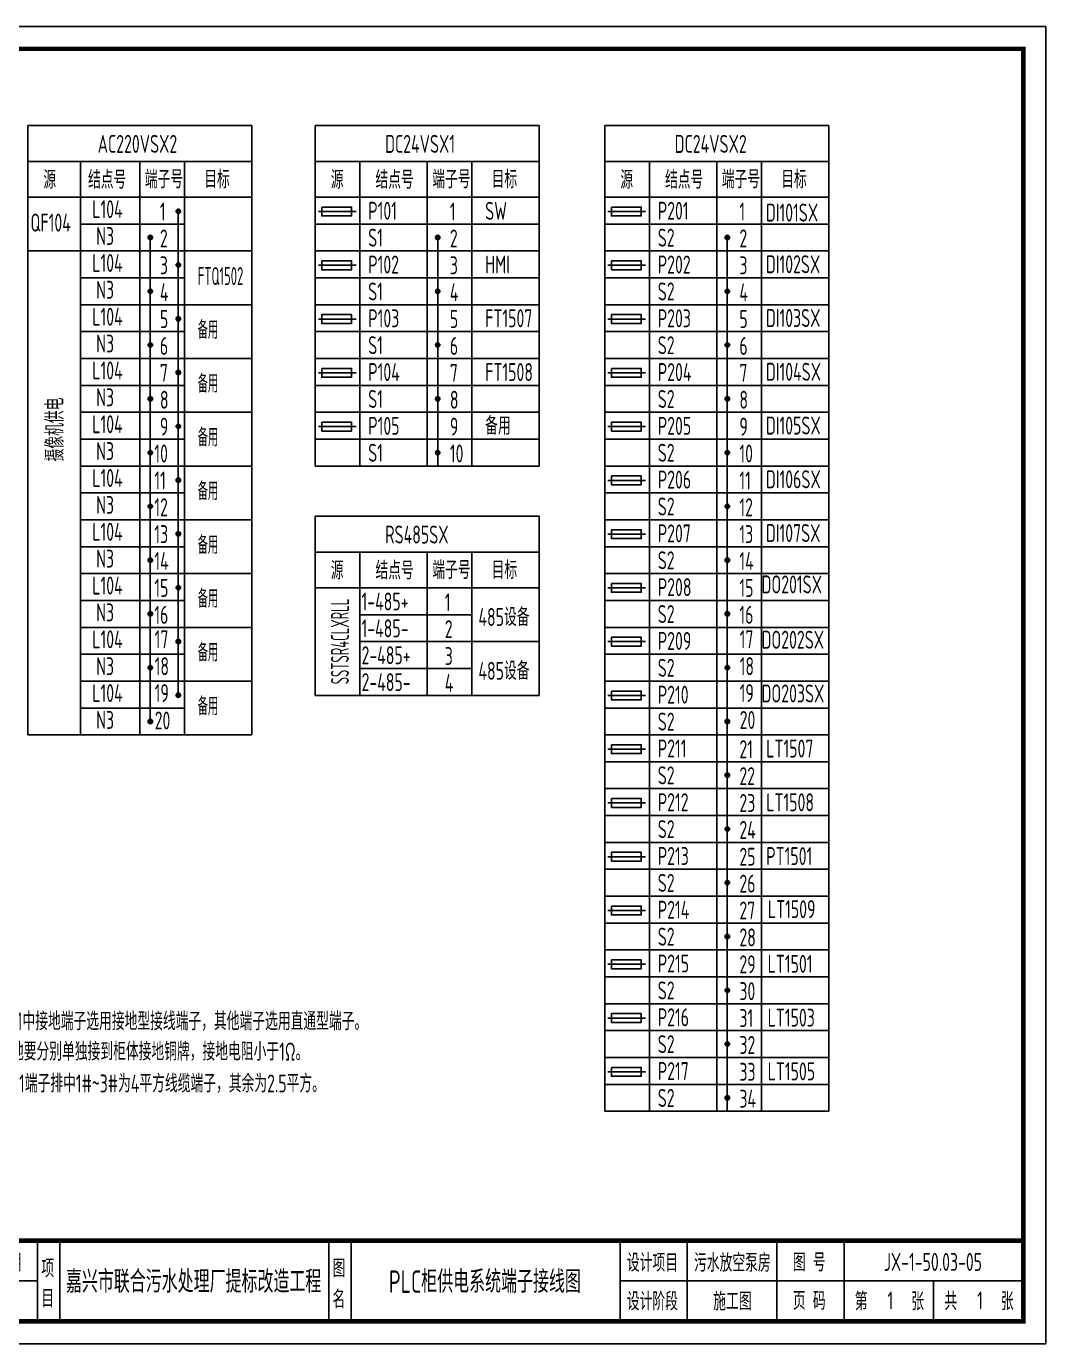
# Model space of a CAD drawing. Header units: millimetres. Extents: x 30557 to 235556, y -116603 to -73383.
# Drawn here: x 144945 to 147221, y -76323 to -73383 of the extents above; entities that cross this region are included whole.
import ezdxf
from ezdxf.enums import TextEntityAlignment as Align

# ---------------------------------------------------------------- set-up
doc = ezdxf.new("R2010")
doc.units = ezdxf.units.MM
doc.layers.add('1', color=3, linetype='Continuous')
doc.layers.add('文本层', color=2, linetype='Continuous')
doc.layers.add('_Drawing', color=7, linetype='Continuous', lineweight=25)
doc.styles.add('supcon', font='sceie.shx', dxfattribs={"width": 0.75, "height": 40, "bigfont": 'sceic.shx'})
doc.styles.add('Title', font='', dxfattribs={"height": 45})
doc.styles.get('Title').set_extended_font_data('SimHei')

# ---------------------------------------------------------------- blocks, each defined once
blk = doc.blocks.new('中控·SUPCON')
at = {"linetype": 'Continuous'}
h = blk.add_hatch(color=2, dxfattribs=at)
h.dxf.hatch_style = 1
h.paths.add_polyline_path([(34, 33), (20, 33), (20, 37), (15, 37), (15, 36), (15, 33), (0, 33), (0, 20), (13, 20), (15, 20), (15, 15), (20, 15), (20, 20), (22, 20), (34, 20)])
h.paths.add_polyline_path([(20, 30), (20, 31), (29, 31), (29, 22), (20, 22)], flags=16)
h.paths.add_polyline_path([(15, 30), (15, 22), (6, 22), (6, 31), (15, 31)], flags=16)
h.paths.add_polyline_path([(47, 32), (49, 32), (49, 35), (47, 35), (47, 37), (41, 37), (41, 35), (38, 35), (38, 32), (41, 32), (41, 25.8), (38, 25), (38, 22), (41, 22.8), (41, 18.3), (39, 17), (39, 15), (47, 16), (47, 24.5), (49, 25), (49, 28), (47, 27.5)])
h.paths.add_polyline_path([(61, 30), (55, 30), (52, 28), (52, 26), (58, 26)])
h.paths.add_polyline_path([(73, 28), (71, 28), (70, 30), (64, 30), (66, 26), (73, 26)])
h.paths.add_polyline_path([(73, 36), (64.6, 36), (64.6, 37), (60.4, 37), (60.4, 36), (52, 36), (52, 32), (56.8, 32), (56.8, 33.1), (68.2, 33.1), (68.2, 32), (73, 32)])
h.paths.add_polyline_path([(66, 22), (73, 22), (73, 24), (52, 24), (52, 22), (60, 22), (60, 17), (52, 17), (52, 15), (74, 15), (74, 17), (66, 17)])
h.paths.add_polyline_path([(82.7, 26.1, 1), (87.6, 26.1, 1)])
h.paths.add_polyline_path([(118, 28), (103.5, 28, -0.414214), (102.5, 29), (102.5, 32, -0.414214), (103.5, 33), (121, 33), (121, 37), (100.5, 37, 0.414214), (97.5, 34), (97.5, 27, 0.414214), (100.5, 24), (115, 24, -0.414214), (116, 23), (116, 20, -0.414214), (115, 19), (97.5, 19), (97.5, 15), (118, 15, 0.414214), (121, 18), (121, 25, 0.414214)])
h.paths.add_polyline_path([(128, 37), (124, 37), (124, 36), (124, 21, 0.414214), (130, 15), (142, 15, 0.414214), (148, 21), (148, 37), (144, 37), (144, 22, -0.414214), (141, 19), (131, 19, -0.414214), (128, 22)])
h.paths.add_polyline_path([(174, 26), (174, 33, 0.414214), (170, 37), (150, 37), (150, 36), (150, 15), (155, 15), (155, 22), (170, 22, 0.414214)])
h.paths.add_polyline_path([(167, 26), (155, 26), (155, 33), (167, 33, -0.414214), (169, 31), (169, 28, -0.414214)], flags=16)
h.paths.add_polyline_path([(201, 19), (185, 19, -0.414214), (181, 23), (181, 29, -0.414214), (185, 33), (201, 33), (201, 37), (183, 37, 0.414214), (177, 31), (177, 21, 0.414214), (183, 15), (201, 15)])
h.paths.add_polyline_path([(229, 21), (229, 31, 0.414214), (223, 37), (210, 37, 0.414214), (204, 31), (204, 21, 0.414214), (210, 15), (223, 15, 0.414214)])
h.paths.add_polyline_path([(207, 23), (207, 29, -0.414214), (211, 33), (222, 33, -0.414214), (226, 29), (226, 23, -0.414214), (222, 19), (211, 19, -0.414214)], flags=16)
h.paths.add_polyline_path([(236, 32.1), (252, 15), (256, 15), (256, 37), (252, 37), (252, 21), (236, 37), (232, 37), (232, 36), (232, 15), (236, 15)])
h = blk.add_hatch(color=2, dxfattribs=at)
h.dxf.hatch_style = 1
h.paths.add_polyline_path([(34, 33), (20, 33), (20, 37), (15, 37), (15, 36), (15, 33), (0, 33), (0, 20), (13, 20), (15, 20), (15, 15), (20, 15), (20, 20), (22, 20), (34, 20)])
h.paths.add_polyline_path([(20, 30), (20, 31), (29, 31), (29, 22), (20, 22)], flags=16)
h.paths.add_polyline_path([(15, 30), (15, 22), (6, 22), (6, 31), (15, 31)], flags=16)
h.paths.add_polyline_path([(47, 32), (49, 32), (49, 35), (47, 35), (47, 37), (41, 37), (41, 35), (38, 35), (38, 32), (41, 32), (41, 25.8), (38, 25), (38, 22), (41, 22.8), (41, 18.3), (39, 17), (39, 15), (47, 16), (47, 24.5), (49, 25), (49, 28), (47, 27.5)])
h.paths.add_polyline_path([(61, 30), (55, 30), (52, 28), (52, 26), (58, 26)])
h.paths.add_polyline_path([(73, 28), (71, 28), (70, 30), (64, 30), (66, 26), (73, 26)])
h.paths.add_polyline_path([(73, 36), (64.6, 36), (64.6, 37), (60.4, 37), (60.4, 36), (52, 36), (52, 32), (56.8, 32), (56.8, 33.1), (68.2, 33.1), (68.2, 32), (73, 32)])
h.paths.add_polyline_path([(66, 22), (73, 22), (73, 24), (52, 24), (52, 22), (60, 22), (60, 17), (52, 17), (52, 15), (74, 15), (74, 17), (66, 17)])
h.paths.add_polyline_path([(82.7, 26.1, 1), (87.6, 26.1, 1)])
h.paths.add_polyline_path([(118, 28), (103.5, 28, -0.414214), (102.5, 29), (102.5, 32, -0.414214), (103.5, 33), (121, 33), (121, 37), (100.5, 37, 0.414214), (97.5, 34), (97.5, 27, 0.414214), (100.5, 24), (115, 24, -0.414214), (116, 23), (116, 20, -0.414214), (115, 19), (97.5, 19), (97.5, 15), (118, 15, 0.414214), (121, 18), (121, 25, 0.414214)])
h.paths.add_polyline_path([(128, 37), (124, 37), (124, 36), (124, 21, 0.414214), (130, 15), (142, 15, 0.414214), (148, 21), (148, 37), (144, 37), (144, 22, -0.414214), (141, 19), (131, 19, -0.414214), (128, 22)])
h.paths.add_polyline_path([(174, 26), (174, 33, 0.414214), (170, 37), (150, 37), (150, 36), (150, 15), (155, 15), (155, 22), (170, 22, 0.414214)])
h.paths.add_polyline_path([(167, 26), (155, 26), (155, 33), (167, 33, -0.414214), (169, 31), (169, 28, -0.414214)], flags=16)
h.paths.add_polyline_path([(201, 19), (185, 19, -0.414214), (181, 23), (181, 29, -0.414214), (185, 33), (201, 33), (201, 37), (183, 37, 0.414214), (177, 31), (177, 21, 0.414214), (183, 15), (201, 15)])
h.paths.add_polyline_path([(229, 21), (229, 31, 0.414214), (223, 37), (210, 37, 0.414214), (204, 31), (204, 21, 0.414214), (210, 15), (223, 15, 0.414214)])
h.paths.add_polyline_path([(207, 23), (207, 29, -0.414214), (211, 33), (222, 33, -0.414214), (226, 29), (226, 23, -0.414214), (222, 19), (211, 19, -0.414214)], flags=16)
h.paths.add_polyline_path([(236, 32.1), (252, 15), (256, 15), (256, 37), (252, 37), (252, 21), (236, 37), (232, 37), (232, 36), (232, 15), (236, 15)])
h = blk.add_hatch(color=2, dxfattribs=at)
h.dxf.hatch_style = 1
h.paths.add_polyline_path([(34, 33), (20, 33), (20, 37), (15, 37), (15, 36), (15, 33), (0, 33), (0, 20), (13, 20), (15, 20), (15, 15), (20, 15), (20, 20), (22, 20), (34, 20)])
h.paths.add_polyline_path([(20, 30), (20, 31), (29, 31), (29, 22), (20, 22)], flags=16)
h.paths.add_polyline_path([(15, 30), (15, 22), (6, 22), (6, 31), (15, 31)], flags=16)
h.paths.add_polyline_path([(47, 32), (49, 32), (49, 35), (47, 35), (47, 37), (41, 37), (41, 35), (38, 35), (38, 32), (41, 32), (41, 25.8), (38, 25), (38, 22), (41, 22.8), (41, 18.3), (39, 17), (39, 15), (47, 16), (47, 24.5), (49, 25), (49, 28), (47, 27.5)])
h.paths.add_polyline_path([(61, 30), (55, 30), (52, 28), (52, 26), (58, 26)])
h.paths.add_polyline_path([(73, 28), (71, 28), (70, 30), (64, 30), (66, 26), (73, 26)])
h.paths.add_polyline_path([(73, 36), (64.6, 36), (64.6, 37), (60.4, 37), (60.4, 36), (52, 36), (52, 32), (56.8, 32), (56.8, 33.1), (68.2, 33.1), (68.2, 32), (73, 32)])
h.paths.add_polyline_path([(66, 22), (73, 22), (73, 24), (52, 24), (52, 22), (60, 22), (60, 17), (52, 17), (52, 15), (74, 15), (74, 17), (66, 17)])
h.paths.add_polyline_path([(82.7, 26.1, 1), (87.6, 26.1, 1)])
h.paths.add_polyline_path([(118, 28), (103.5, 28, -0.414214), (102.5, 29), (102.5, 32, -0.414214), (103.5, 33), (121, 33), (121, 37), (100.5, 37, 0.414214), (97.5, 34), (97.5, 27, 0.414214), (100.5, 24), (115, 24, -0.414214), (116, 23), (116, 20, -0.414214), (115, 19), (97.5, 19), (97.5, 15), (118, 15, 0.414214), (121, 18), (121, 25, 0.414214)])
h.paths.add_polyline_path([(128, 37), (124, 37), (124, 36), (124, 21, 0.414214), (130, 15), (142, 15, 0.414214), (148, 21), (148, 37), (144, 37), (144, 22, -0.414214), (141, 19), (131, 19, -0.414214), (128, 22)])
h.paths.add_polyline_path([(174, 26), (174, 33, 0.414214), (170, 37), (150, 37), (150, 36), (150, 15), (155, 15), (155, 22), (170, 22, 0.414214)])
h.paths.add_polyline_path([(167, 26), (155, 26), (155, 33), (167, 33, -0.414214), (169, 31), (169, 28, -0.414214)], flags=16)
h.paths.add_polyline_path([(201, 19), (185, 19, -0.414214), (181, 23), (181, 29, -0.414214), (185, 33), (201, 33), (201, 37), (183, 37, 0.414214), (177, 31), (177, 21, 0.414214), (183, 15), (201, 15)])
h.paths.add_polyline_path([(229, 21), (229, 31, 0.414214), (223, 37), (210, 37, 0.414214), (204, 31), (204, 21, 0.414214), (210, 15), (223, 15, 0.414214)])
h.paths.add_polyline_path([(207, 23), (207, 29, -0.414214), (211, 33), (222, 33, -0.414214), (226, 29), (226, 23, -0.414214), (222, 19), (211, 19, -0.414214)], flags=16)
h.paths.add_polyline_path([(236, 32.1), (252, 15), (256, 15), (256, 37), (252, 37), (252, 21), (236, 37), (232, 37), (232, 36), (232, 15), (236, 15)])
h = blk.add_hatch(color=2, dxfattribs=at)
h.dxf.hatch_style = 1
h.paths.add_polyline_path([(34, 33), (20, 33), (20, 37), (15, 37), (15, 36), (15, 33), (0, 33), (0, 20), (13, 20), (15, 20), (15, 15), (20, 15), (20, 20), (22, 20), (34, 20)])
h.paths.add_polyline_path([(20, 30), (20, 31), (29, 31), (29, 22), (20, 22)], flags=16)
h.paths.add_polyline_path([(15, 30), (15, 22), (6, 22), (6, 31), (15, 31)], flags=16)
h.paths.add_polyline_path([(47, 32), (49, 32), (49, 35), (47, 35), (47, 37), (41, 37), (41, 35), (38, 35), (38, 32), (41, 32), (41, 25.8), (38, 25), (38, 22), (41, 22.8), (41, 18.3), (39, 17), (39, 15), (47, 16), (47, 24.5), (49, 25), (49, 28), (47, 27.5)])
h.paths.add_polyline_path([(61, 30), (55, 30), (52, 28), (52, 26), (58, 26)])
h.paths.add_polyline_path([(73, 28), (71, 28), (70, 30), (64, 30), (66, 26), (73, 26)])
h.paths.add_polyline_path([(73, 36), (64.6, 36), (64.6, 37), (60.4, 37), (60.4, 36), (52, 36), (52, 32), (56.8, 32), (56.8, 33.1), (68.2, 33.1), (68.2, 32), (73, 32)])
h.paths.add_polyline_path([(66, 22), (73, 22), (73, 24), (52, 24), (52, 22), (60, 22), (60, 17), (52, 17), (52, 15), (74, 15), (74, 17), (66, 17)])
h.paths.add_polyline_path([(82.7, 26.1, 1), (87.6, 26.1, 1)])
h.paths.add_polyline_path([(118, 28), (103.5, 28, -0.414214), (102.5, 29), (102.5, 32, -0.414214), (103.5, 33), (121, 33), (121, 37), (100.5, 37, 0.414214), (97.5, 34), (97.5, 27, 0.414214), (100.5, 24), (115, 24, -0.414214), (116, 23), (116, 20, -0.414214), (115, 19), (97.5, 19), (97.5, 15), (118, 15, 0.414214), (121, 18), (121, 25, 0.414214)])
h.paths.add_polyline_path([(128, 37), (124, 37), (124, 36), (124, 21, 0.414214), (130, 15), (142, 15, 0.414214), (148, 21), (148, 37), (144, 37), (144, 22, -0.414214), (141, 19), (131, 19, -0.414214), (128, 22)])
h.paths.add_polyline_path([(174, 26), (174, 33, 0.414214), (170, 37), (150, 37), (150, 36), (150, 15), (155, 15), (155, 22), (170, 22, 0.414214)])
h.paths.add_polyline_path([(167, 26), (155, 26), (155, 33), (167, 33, -0.414214), (169, 31), (169, 28, -0.414214)], flags=16)
h.paths.add_polyline_path([(201, 19), (185, 19, -0.414214), (181, 23), (181, 29, -0.414214), (185, 33), (201, 33), (201, 37), (183, 37, 0.414214), (177, 31), (177, 21, 0.414214), (183, 15), (201, 15)])
h.paths.add_polyline_path([(229, 21), (229, 31, 0.414214), (223, 37), (210, 37, 0.414214), (204, 31), (204, 21, 0.414214), (210, 15), (223, 15, 0.414214)])
h.paths.add_polyline_path([(207, 23), (207, 29, -0.414214), (211, 33), (222, 33, -0.414214), (226, 29), (226, 23, -0.414214), (222, 19), (211, 19, -0.414214)], flags=16)
h.paths.add_polyline_path([(236, 32.1), (252, 15), (256, 15), (256, 37), (252, 37), (252, 21), (236, 37), (232, 37), (232, 36), (232, 15), (236, 15)])
h = blk.add_hatch(color=2, dxfattribs=at)
h.dxf.hatch_style = 1
h.paths.add_polyline_path([(34, 33), (20, 33), (20, 37), (15, 37), (15, 36), (15, 33), (0, 33), (0, 20), (13, 20), (15, 20), (15, 15), (20, 15), (20, 20), (22, 20), (34, 20)])
h.paths.add_polyline_path([(20, 30), (20, 31), (29, 31), (29, 22), (20, 22)], flags=16)
h.paths.add_polyline_path([(15, 30), (15, 22), (6, 22), (6, 31), (15, 31)], flags=16)
h.paths.add_polyline_path([(47, 32), (49, 32), (49, 35), (47, 35), (47, 37), (41, 37), (41, 35), (38, 35), (38, 32), (41, 32), (41, 25.8), (38, 25), (38, 22), (41, 22.8), (41, 18.3), (39, 17), (39, 15), (47, 16), (47, 24.5), (49, 25), (49, 28), (47, 27.5)])
h.paths.add_polyline_path([(61, 30), (55, 30), (52, 28), (52, 26), (58, 26)])
h.paths.add_polyline_path([(73, 28), (71, 28), (70, 30), (64, 30), (66, 26), (73, 26)])
h.paths.add_polyline_path([(73, 36), (64.6, 36), (64.6, 37), (60.4, 37), (60.4, 36), (52, 36), (52, 32), (56.8, 32), (56.8, 33.1), (68.2, 33.1), (68.2, 32), (73, 32)])
h.paths.add_polyline_path([(66, 22), (73, 22), (73, 24), (52, 24), (52, 22), (60, 22), (60, 17), (52, 17), (52, 15), (74, 15), (74, 17), (66, 17)])
h.paths.add_polyline_path([(82.7, 26.1, 1), (87.6, 26.1, 1)])
h.paths.add_polyline_path([(118, 28), (103.5, 28, -0.414214), (102.5, 29), (102.5, 32, -0.414214), (103.5, 33), (121, 33), (121, 37), (100.5, 37, 0.414214), (97.5, 34), (97.5, 27, 0.414214), (100.5, 24), (115, 24, -0.414214), (116, 23), (116, 20, -0.414214), (115, 19), (97.5, 19), (97.5, 15), (118, 15, 0.414214), (121, 18), (121, 25, 0.414214)])
h.paths.add_polyline_path([(128, 37), (124, 37), (124, 36), (124, 21, 0.414214), (130, 15), (142, 15, 0.414214), (148, 21), (148, 37), (144, 37), (144, 22, -0.414214), (141, 19), (131, 19, -0.414214), (128, 22)])
h.paths.add_polyline_path([(174, 26), (174, 33, 0.414214), (170, 37), (150, 37), (150, 36), (150, 15), (155, 15), (155, 22), (170, 22, 0.414214)])
h.paths.add_polyline_path([(167, 26), (155, 26), (155, 33), (167, 33, -0.414214), (169, 31), (169, 28, -0.414214)], flags=16)
h.paths.add_polyline_path([(201, 19), (185, 19, -0.414214), (181, 23), (181, 29, -0.414214), (185, 33), (201, 33), (201, 37), (183, 37, 0.414214), (177, 31), (177, 21, 0.414214), (183, 15), (201, 15)])
h.paths.add_polyline_path([(229, 21), (229, 31, 0.414214), (223, 37), (210, 37, 0.414214), (204, 31), (204, 21, 0.414214), (210, 15), (223, 15, 0.414214)])
h.paths.add_polyline_path([(207, 23), (207, 29, -0.414214), (211, 33), (222, 33, -0.414214), (226, 29), (226, 23, -0.414214), (222, 19), (211, 19, -0.414214)], flags=16)
h.paths.add_polyline_path([(236, 32.1), (252, 15), (256, 15), (256, 37), (252, 37), (252, 21), (236, 37), (232, 37), (232, 36), (232, 15), (236, 15)])
h = blk.add_hatch(color=2, dxfattribs=at)
h.dxf.hatch_style = 1
h.paths.add_polyline_path([(34, 33), (20, 33), (20, 37), (15, 37), (15, 36), (15, 33), (0, 33), (0, 20), (13, 20), (15, 20), (15, 15), (20, 15), (20, 20), (22, 20), (34, 20)])
h.paths.add_polyline_path([(20, 30), (20, 31), (29, 31), (29, 22), (20, 22)], flags=16)
h.paths.add_polyline_path([(15, 30), (15, 22), (6, 22), (6, 31), (15, 31)], flags=16)
h.paths.add_polyline_path([(47, 32), (49, 32), (49, 35), (47, 35), (47, 37), (41, 37), (41, 35), (38, 35), (38, 32), (41, 32), (41, 25.8), (38, 25), (38, 22), (41, 22.8), (41, 18.3), (39, 17), (39, 15), (47, 16), (47, 24.5), (49, 25), (49, 28), (47, 27.5)])
h.paths.add_polyline_path([(61, 30), (55, 30), (52, 28), (52, 26), (58, 26)])
h.paths.add_polyline_path([(73, 28), (71, 28), (70, 30), (64, 30), (66, 26), (73, 26)])
h.paths.add_polyline_path([(73, 36), (64.6, 36), (64.6, 37), (60.4, 37), (60.4, 36), (52, 36), (52, 32), (56.8, 32), (56.8, 33.1), (68.2, 33.1), (68.2, 32), (73, 32)])
h.paths.add_polyline_path([(66, 22), (73, 22), (73, 24), (52, 24), (52, 22), (60, 22), (60, 17), (52, 17), (52, 15), (74, 15), (74, 17), (66, 17)])
h.paths.add_polyline_path([(82.7, 26.1, 1), (87.6, 26.1, 1)])
h.paths.add_polyline_path([(118, 28), (103.5, 28, -0.414214), (102.5, 29), (102.5, 32, -0.414214), (103.5, 33), (121, 33), (121, 37), (100.5, 37, 0.414214), (97.5, 34), (97.5, 27, 0.414214), (100.5, 24), (115, 24, -0.414214), (116, 23), (116, 20, -0.414214), (115, 19), (97.5, 19), (97.5, 15), (118, 15, 0.414214), (121, 18), (121, 25, 0.414214)])
h.paths.add_polyline_path([(128, 37), (124, 37), (124, 36), (124, 21, 0.414214), (130, 15), (142, 15, 0.414214), (148, 21), (148, 37), (144, 37), (144, 22, -0.414214), (141, 19), (131, 19, -0.414214), (128, 22)])
h.paths.add_polyline_path([(174, 26), (174, 33, 0.414214), (170, 37), (150, 37), (150, 36), (150, 15), (155, 15), (155, 22), (170, 22, 0.414214)])
h.paths.add_polyline_path([(167, 26), (155, 26), (155, 33), (167, 33, -0.414214), (169, 31), (169, 28, -0.414214)], flags=16)
h.paths.add_polyline_path([(201, 19), (185, 19, -0.414214), (181, 23), (181, 29, -0.414214), (185, 33), (201, 33), (201, 37), (183, 37, 0.414214), (177, 31), (177, 21, 0.414214), (183, 15), (201, 15)])
h.paths.add_polyline_path([(229, 21), (229, 31, 0.414214), (223, 37), (210, 37, 0.414214), (204, 31), (204, 21, 0.414214), (210, 15), (223, 15, 0.414214)])
h.paths.add_polyline_path([(207, 23), (207, 29, -0.414214), (211, 33), (222, 33, -0.414214), (226, 29), (226, 23, -0.414214), (222, 19), (211, 19, -0.414214)], flags=16)
h.paths.add_polyline_path([(236, 32.1), (252, 15), (256, 15), (256, 37), (252, 37), (252, 21), (236, 37), (232, 37), (232, 36), (232, 15), (236, 15)])
blk = doc.blocks.new('supcon图框')
at = {"linetype": 'Continuous'}
for p, q in [((6145.7, 4361.7), (1987.7, 4361.7)), ((1987.7, 4361.7), (1987.7, 1421.7)), ((6145.7, 1421.7), (6145.7, 4361.7)), ((1987.7, 1421.7), (6145.7, 1421.7))]:
    blk.add_line(p, q, dxfattribs=at)
for p, q in [((3145.7, 1651.7), (3145.7, 1471.7)), ((3345.7, 1651.7), (3345.7, 1471.7)), ((3545.7, 1651.7), (3545.7, 1471.7)), ((3745.7, 1651.7), (3745.7, 1471.7)), ((3895.7, 1651.7), (3895.7, 1471.7)), ((3945.7, 1651.7), (3945.7, 1471.7)), ((4545.7, 1651.7), (4545.7, 1471.7)), ((4595.7, 1651.7), (4595.7, 1471.7)), ((5195.7, 1651.7), (5195.7, 1471.7)), ((5345.7, 1651.7), (5345.7, 1471.7)), ((5545.7, 1651.7), (5545.7, 1471.7)), ((5695.7, 1651.7), (5695.7, 1471.7)), ((3145.7, 1561.7), (3895.7, 1561.7)), ((5195.7, 1561.7), (6095.7, 1561.7)), ((5895.7, 1561.7), (5895.7, 1471.7))]:
    blk.add_line(p, q)
at = {"linetype": 'Continuous', "const_width": 10}
blk.add_lwpolyline([(2195.7, 4311.7), (6095.7, 4311.7), (6095.7, 1471.7), (2195.7, 1471.7)], close=True, dxfattribs=at)
blk.add_lwpolyline([(2195.7, 1651.7), (6095.7, 1651.7)], dxfattribs=at)
at = {"linetype": 'Continuous', "xscale": 2, "yscale": 2, "zscale": 2}
blk.add_blockref('中控·SUPCON', (2414.6, 1547.7), dxfattribs=at)
at = {"style": 'supcon', "width": 0.75}
for s, p in [('设    计', (3246.2, 1604.2)), ('校    核', (3444.8, 1604.2)), ('审    核', (3644.5, 1604.2)), ('日 期', (3822.5, 1604.2)), ('设计项目', (5268, 1604.2)), ('图 号', (5618, 1604.2)), ('项', (3918.2, 1590.7)), ('图', (4568.2, 1590.7)), ('目', (3918.2, 1522.9)), ('名', (4568.2, 1522.9)), ('设计阶段', (5268, 1518.1)), ('施工图', (5446.5, 1518.1)), ('页 码', (5618, 1518.1)), ('第      张', (5797, 1518.1)), ('共      张', (5997, 1518.1))]:
    blk.add_text(s, height=40, dxfattribs=at).set_placement(p, align=Align.MIDDLE)
at = {"style": 'Title'}
blk.add_text('浙江浙大中控信息技术有限公司', height=45, dxfattribs=at).set_placement((2222.8, 1506.2))

msp = doc.modelspace()

# ---------------------------------------------------------------- hatches: boundary and pattern name
h = msp.add_hatch(color=256)
h.dxf.hatch_style = 1
h.paths.add_polyline_path([(145289.7, -73795.7, 1), (145279.7, -73795.7, 1)])
h = msp.add_hatch(color=256)
h.dxf.hatch_style = 1
h.paths.add_polyline_path([(145227.2, -73854.3, 1), (145217.2, -73854.3, 1)])
h = msp.add_hatch(color=256)
h.dxf.hatch_style = 1
h.paths.add_polyline_path([(145868.7, -73854.3, 1), (145858.7, -73854.3, 1)])
h = msp.add_hatch(color=256)
h.dxf.hatch_style = 1
h.paths.add_polyline_path([(146515, -73854.3, 1), (146505, -73854.3, 1)])
h = msp.add_hatch(color=256)
h.dxf.hatch_style = 1
h.paths.add_polyline_path([(145289.7, -73915.7, 1), (145279.7, -73915.7, 1)])
h = msp.add_hatch(color=256)
h.dxf.hatch_style = 1
h.paths.add_polyline_path([(145227.2, -73974.3, 1), (145217.2, -73974.3, 1)])
h = msp.add_hatch(color=256)
h.dxf.hatch_style = 1
h.paths.add_polyline_path([(145868.7, -73974.3, 1), (145858.7, -73974.3, 1)])
h = msp.add_hatch(color=256)
h.dxf.hatch_style = 1
h.paths.add_polyline_path([(146515, -73974.3, 1), (146505, -73974.3, 1)])
h = msp.add_hatch(color=256)
h.dxf.hatch_style = 1
h.paths.add_polyline_path([(145289.7, -74035.7, 1), (145279.7, -74035.7, 1)])
h = msp.add_hatch(color=256)
h.dxf.hatch_style = 1
h.paths.add_polyline_path([(145227.2, -74094.3, 1), (145217.2, -74094.3, 1)])
h = msp.add_hatch(color=256)
h.dxf.hatch_style = 1
h.paths.add_polyline_path([(145868.7, -74094.3, 1), (145858.7, -74094.3, 1)])
h = msp.add_hatch(color=256)
h.dxf.hatch_style = 1
h.paths.add_polyline_path([(146515, -74094.3, 1), (146505, -74094.3, 1)])
h = msp.add_hatch(color=256)
h.dxf.hatch_style = 1
h.paths.add_polyline_path([(145289.7, -74155.7, 1), (145279.7, -74155.7, 1)])
h = msp.add_hatch(color=256)
h.dxf.hatch_style = 1
h.paths.add_polyline_path([(145227.2, -74214.3, 1), (145217.2, -74214.3, 1)])
h = msp.add_hatch(color=256)
h.dxf.hatch_style = 1
h.paths.add_polyline_path([(145868.7, -74214.3, 1), (145858.7, -74214.3, 1)])
h = msp.add_hatch(color=256)
h.dxf.hatch_style = 1
h.paths.add_polyline_path([(146515, -74214.3, 1), (146505, -74214.3, 1)])
h = msp.add_hatch(color=256)
h.dxf.hatch_style = 1
h.paths.add_polyline_path([(145289.7, -74275.7, 1), (145279.7, -74275.7, 1)])
h = msp.add_hatch(color=256)
h.dxf.hatch_style = 1
h.paths.add_polyline_path([(145227.2, -74334.3, 1), (145217.2, -74334.3, 1)])
h = msp.add_hatch(color=256)
h.dxf.hatch_style = 1
h.paths.add_polyline_path([(145868.7, -74334.3, 1), (145858.7, -74334.3, 1)])
h = msp.add_hatch(color=256)
h.dxf.hatch_style = 1
h.paths.add_polyline_path([(146515, -74334.3, 1), (146505, -74334.3, 1)])
h = msp.add_hatch(color=256)
h.dxf.hatch_style = 1
h.paths.add_polyline_path([(145289.7, -74395.7, 1), (145279.7, -74395.7, 1)])
h = msp.add_hatch(color=256)
h.dxf.hatch_style = 1
h.paths.add_polyline_path([(145227.2, -74454.3, 1), (145217.2, -74454.3, 1)])
h = msp.add_hatch(color=256)
h.dxf.hatch_style = 1
h.paths.add_polyline_path([(146515, -74454.3, 1), (146505, -74454.3, 1)])
h = msp.add_hatch(color=256)
h.dxf.hatch_style = 1
h.paths.add_polyline_path([(145289.7, -74515.7, 1), (145279.7, -74515.7, 1)])
h = msp.add_hatch(color=256)
h.dxf.hatch_style = 1
h.paths.add_polyline_path([(145227.2, -74574.3, 1), (145217.2, -74574.3, 1)])
h = msp.add_hatch(color=256)
h.dxf.hatch_style = 1
h.paths.add_polyline_path([(146515, -74574.3, 1), (146505, -74574.3, 1)])
h = msp.add_hatch(color=256)
h.dxf.hatch_style = 1
h.paths.add_polyline_path([(145289.7, -74635.7, 1), (145279.7, -74635.7, 1)])
h = msp.add_hatch(color=256)
h.dxf.hatch_style = 1
h.paths.add_polyline_path([(145227.2, -74694.3, 1), (145217.2, -74694.3, 1)])
h = msp.add_hatch(color=256)
h.dxf.hatch_style = 1
h.paths.add_polyline_path([(146515, -74694.3, 1), (146505, -74694.3, 1)])
h = msp.add_hatch(color=256)
h.dxf.hatch_style = 1
h.paths.add_polyline_path([(145289.7, -74755.7, 1), (145279.7, -74755.7, 1)])
h = msp.add_hatch(color=256)
h.dxf.hatch_style = 1
h.paths.add_polyline_path([(145227.2, -74814.3, 1), (145217.2, -74814.3, 1)])
h = msp.add_hatch(color=256)
h.dxf.hatch_style = 1
h.paths.add_polyline_path([(146515, -74814.3, 1), (146505, -74814.3, 1)])
h = msp.add_hatch(color=256)
h.dxf.hatch_style = 1
h.paths.add_polyline_path([(145289.7, -74875.7, 1), (145279.7, -74875.7, 1)])
h = msp.add_hatch(color=256)
h.dxf.hatch_style = 1
h.paths.add_polyline_path([(145227.2, -74934.3, 1), (145217.2, -74934.3, 1)])
h = msp.add_hatch(color=256)
h.dxf.hatch_style = 1
h.paths.add_polyline_path([(146515, -74934.3, 1), (146505, -74934.3, 1)])
h = msp.add_hatch(color=256)
h.dxf.hatch_style = 1
h.paths.add_polyline_path([(146515, -75054.3, 1), (146505, -75054.3, 1)])
h = msp.add_hatch(color=256)
h.dxf.hatch_style = 1
h.paths.add_polyline_path([(146515, -75174.3, 1), (146505, -75174.3, 1)])
h = msp.add_hatch(color=256)
h.dxf.hatch_style = 1
h.paths.add_polyline_path([(146515, -75294.3, 1), (146505, -75294.3, 1)])
h = msp.add_hatch(color=256)
h.dxf.hatch_style = 1
h.paths.add_polyline_path([(146515, -75414.3, 1), (146505, -75414.3, 1)])
h = msp.add_hatch(color=256)
h.dxf.hatch_style = 1
h.paths.add_polyline_path([(146515, -75534.3, 1), (146505, -75534.3, 1)])
h = msp.add_hatch(color=256)
h.dxf.hatch_style = 1
h.paths.add_polyline_path([(146515, -75654.3, 1), (146505, -75654.3, 1)])
h = msp.add_hatch(color=256)
h.dxf.hatch_style = 1
h.paths.add_polyline_path([(146515, -75774.3, 1), (146505, -75774.3, 1)])

# ---------------------------------------------------------------- linework, layer by layer
at = {"lineweight": -3}
for p, q in [((144948.6, -73604.3), (145448.6, -73604.3)), ((144948.6, -73604.3), (144948.6, -74964.3)), ((145448.6, -73604.3), (145448.6, -74964.3)), ((145590.1, -73604.3), (146090.1, -73604.3)), ((145590.1, -73604.3), (145590.1, -74364.3)), ((146090.1, -73604.3), (146090.1, -74364.3)), ((146236.4, -73604.3), (146736.4, -73604.3)), ((146236.4, -73604.3), (146236.4, -75804.3)), ((146736.4, -73604.3), (146736.4, -75804.3)), ((144948.6, -73684.3), (145448.6, -73684.3)), ((145066.6, -73684.3), (145066.6, -74964.3)), ((145198.6, -73684.3), (145198.6, -74964.3)), ((145298.6, -73684.3), (145298.6, -74964.3)), ((145590.1, -73684.3), (146090.1, -73684.3)), ((145690.1, -73684.3), (145690.1, -74364.3)), ((145840.1, -73684.3), (145840.1, -74364.3)), ((145940.1, -73684.3), (145940.1, -74364.3)), ((146236.4, -73684.3), (146736.4, -73684.3)), ((146336.4, -73684.3), (146336.4, -75804.3)), ((146486.4, -73684.3), (146486.4, -75804.3)), ((146586.4, -73684.3), (146586.4, -75804.3)), ((145590.1, -73764.3), (146090.1, -73764.3)), ((145590.1, -73764.3), (146090.1, -73764.3)), ((145590.1, -73764.3), (146090.1, -73764.3)), ((145590.1, -73824.3), (146090.1, -73824.3)), ((145590.1, -73884.3), (146090.1, -73884.3)), ((145590.1, -73884.3), (146090.1, -73884.3)), ((145590.1, -73944.3), (146090.1, -73944.3)), ((145590.1, -74004.3), (146090.1, -74004.3)), ((145590.1, -74004.3), (146090.1, -74004.3)), ((145590.1, -74064.3), (146090.1, -74064.3)), ((145590.1, -74124.3), (146090.1, -74124.3)), ((145590.1, -74124.3), (146090.1, -74124.3)), ((145590.1, -74184.3), (146090.1, -74184.3)), ((145590.1, -74244.3), (146090.1, -74244.3)), ((145590.1, -74304.3), (146090.1, -74304.3)), ((145590.1, -74364.3), (146090.1, -74364.3)), ((145590.1, -74364.3), (146090.1, -74364.3)), ((145590.1, -74476.2), (146090.1, -74476.2)), ((145590.1, -74476.2), (145590.1, -74876.2)), ((146090.1, -74476.2), (146090.1, -74876.2)), ((145590.1, -74556.2), (146090.1, -74556.2)), ((145690.1, -74556.2), (145690.1, -74876.2)), ((145840.1, -74556.2), (145840.1, -74876.2)), ((145940.1, -74556.2), (145940.1, -74876.2)), ((145590.1, -74636.2), (146090.1, -74636.2)), ((145590.1, -74636.2), (146090.1, -74636.2)), ((145590.1, -74636.2), (146090.1, -74636.2)), ((145690.1, -74696.2), (145940.1, -74696.2)), ((145690.1, -74756.2), (146090.1, -74756.2)), ((145690.1, -74756.2), (146090.1, -74756.2)), ((145690.1, -74816.2), (145940.1, -74816.2)), ((145590.1, -74876.2), (146090.1, -74876.2)), ((145590.1, -74876.2), (146090.1, -74876.2))]:
    msp.add_line(p, q, dxfattribs=at)
at = {"color": 7, "lineweight": -3}
for p, q in [((144948.6, -73764.3), (145448.6, -73764.3)), ((144948.6, -73764.3), (145448.6, -73764.3)), ((146236.4, -73764.3), (146736.4, -73764.3)), ((146236.4, -73764.3), (146736.4, -73764.3)), ((145066.6, -73824.3), (145298.6, -73824.3)), ((146236.4, -73824.3), (146736.4, -73824.3)), ((144948.6, -73884.3), (145448.6, -73884.3)), ((144948.6, -73884.3), (145448.6, -73884.3)), ((146236.4, -73884.3), (146736.4, -73884.3)), ((146236.4, -73884.3), (146736.4, -73884.3)), ((145066.6, -73944.3), (145298.6, -73944.3)), ((146236.4, -73944.3), (146736.4, -73944.3)), ((145066.6, -74004.3), (145448.6, -74004.3)), ((145066.6, -74004.3), (145448.6, -74004.3)), ((146236.4, -74004.3), (146736.4, -74004.3)), ((146236.4, -74004.3), (146736.4, -74004.3)), ((145066.6, -74064.3), (145298.6, -74064.3)), ((146236.4, -74064.3), (146736.4, -74064.3)), ((145066.6, -74124.3), (145448.6, -74124.3)), ((145066.6, -74124.3), (145448.6, -74124.3)), ((146236.4, -74124.3), (146736.4, -74124.3)), ((146236.4, -74124.3), (146736.4, -74124.3)), ((145066.6, -74184.3), (145298.6, -74184.3)), ((146236.4, -74184.3), (146736.4, -74184.3)), ((145066.6, -74244.3), (145448.6, -74244.3)), ((145066.6, -74244.3), (145448.6, -74244.3)), ((146236.4, -74244.3), (146736.4, -74244.3)), ((146236.4, -74244.3), (146736.4, -74244.3)), ((145066.6, -74304.3), (145298.6, -74304.3)), ((146236.4, -74304.3), (146736.4, -74304.3)), ((145066.6, -74364.3), (145448.6, -74364.3)), ((145066.6, -74364.3), (145448.6, -74364.3)), ((146236.4, -74364.3), (146736.4, -74364.3)), ((146236.4, -74364.3), (146736.4, -74364.3)), ((145066.6, -74424.3), (145298.6, -74424.3)), ((146236.4, -74424.3), (146736.4, -74424.3)), ((145066.6, -74484.3), (145448.6, -74484.3)), ((145066.6, -74484.3), (145448.6, -74484.3)), ((146236.4, -74484.3), (146736.4, -74484.3)), ((146236.4, -74484.3), (146736.4, -74484.3)), ((145066.6, -74544.3), (145298.6, -74544.3)), ((146236.4, -74544.3), (146736.4, -74544.3)), ((145066.6, -74604.3), (145448.6, -74604.3)), ((145066.6, -74604.3), (145448.6, -74604.3)), ((146236.4, -74604.3), (146736.4, -74604.3)), ((146236.4, -74604.3), (146736.4, -74604.3)), ((145066.6, -74664.3), (145298.6, -74664.3)), ((146236.4, -74664.3), (146736.4, -74664.3)), ((145066.6, -74724.3), (145448.6, -74724.3)), ((145066.6, -74724.3), (145448.6, -74724.3)), ((145066.6, -74724.3), (145448.6, -74724.3)), ((146236.4, -74724.3), (146736.4, -74724.3)), ((146236.4, -74724.3), (146736.4, -74724.3)), ((146236.4, -74724.3), (146736.4, -74724.3)), ((145066.6, -74784.3), (145298.6, -74784.3)), ((146236.4, -74784.3), (146736.4, -74784.3)), ((145066.6, -74844.3), (145448.6, -74844.3)), ((146236.4, -74844.3), (146736.4, -74844.3)), ((145066.6, -74904.3), (145298.6, -74904.3)), ((146236.4, -74904.3), (146736.4, -74904.3)), ((144948.6, -74964.3), (145448.6, -74964.3)), ((144948.6, -74964.3), (145448.6, -74964.3)), ((146236.4, -74964.3), (146736.4, -74964.3)), ((146236.4, -74964.3), (146736.4, -74964.3)), ((146236.4, -75024.3), (146736.4, -75024.3)), ((146236.4, -75084.3), (146736.4, -75084.3)), ((146236.4, -75084.3), (146736.4, -75084.3)), ((146236.4, -75084.3), (146736.4, -75084.3)), ((146236.4, -75144.3), (146736.4, -75144.3)), ((146236.4, -75204.3), (146736.4, -75204.3)), ((146236.4, -75264.3), (146736.4, -75264.3)), ((146236.4, -75324.3), (146736.4, -75324.3)), ((146236.4, -75324.3), (146736.4, -75324.3)), ((146236.4, -75384.3), (146736.4, -75384.3)), ((146236.4, -75444.3), (146736.4, -75444.3)), ((146236.4, -75504.3), (146736.4, -75504.3)), ((146236.4, -75564.3), (146736.4, -75564.3)), ((146236.4, -75564.3), (146736.4, -75564.3)), ((146236.4, -75624.3), (146736.4, -75624.3)), ((146236.4, -75684.3), (146736.4, -75684.3)), ((146236.4, -75684.3), (146736.4, -75684.3)), ((146236.4, -75744.3), (146736.4, -75744.3)), ((146236.4, -75804.3), (146736.4, -75804.3)), ((146236.4, -75804.3), (146736.4, -75804.3))]:
    msp.add_line(p, q, dxfattribs=at)
for p, q in [((145284.7, -73795.7), (145284.7, -74878)), ((145597.4, -73796.2), (145681.3, -73796.2)), ((146243.7, -73796.2), (146327.6, -73796.2)), ((146243.7, -73796.2), (146327.6, -73796.2)), ((145597.4, -73916.2), (145681.3, -73916.2)), ((146243.7, -73916.2), (146327.6, -73916.2)), ((146243.7, -73916.2), (146327.6, -73916.2)), ((145597.4, -74036.2), (145681.3, -74036.2)), ((146243.7, -74036.2), (146327.6, -74036.2)), ((146243.7, -74036.2), (146327.6, -74036.2)), ((145597.4, -74156.2), (145681.3, -74156.2)), ((146243.7, -74156.2), (146327.6, -74156.2)), ((145597.4, -74276.2), (145681.3, -74276.2)), ((146243.7, -74276.2), (146327.6, -74276.2)), ((146243.7, -74396.2), (146327.6, -74396.2)), ((146243.7, -74516.2), (146327.6, -74516.2)), ((146243.7, -74636.2), (146327.6, -74636.2)), ((146243.7, -74756.2), (146327.6, -74756.2)), ((146243.7, -74876.2), (146327.6, -74876.2)), ((146243.7, -74996.2), (146327.6, -74996.2)), ((146243.7, -74996.2), (146327.6, -74996.2)), ((146243.7, -75116.2), (146327.6, -75116.2)), ((146243.7, -75116.2), (146327.6, -75116.2)), ((146243.7, -75236.2), (146327.6, -75236.2)), ((146243.7, -75236.2), (146327.6, -75236.2)), ((146243.7, -75356.2), (146327.6, -75356.2)), ((146243.7, -75356.2), (146327.6, -75356.2)), ((146243.7, -75476.2), (146327.6, -75476.2)), ((146243.7, -75476.2), (146327.6, -75476.2)), ((146243.7, -75596.2), (146327.6, -75596.2)), ((146243.7, -75596.2), (146327.6, -75596.2)), ((146243.7, -75716.2), (146327.6, -75716.2)), ((146243.7, -75716.2), (146327.6, -75716.2))]:
    msp.add_line(p, q)
at = {"color": 3}
for p, q in [((145222.2, -73854.3), (145222.2, -74935.4)), ((146510, -73854.3), (146510, -75804.3))]:
    msp.add_line(p, q, dxfattribs=at)
at = {"color": 3, "linetype": 'Continuous'}
msp.add_line((145863.7, -73854.3), (145863.7, -74364.3), dxfattribs=at)
for points in [[(145605, -73786.4), (145671.6, -73786.4), (145671.6, -73806.1), (145605, -73806.1)], [(146251.2, -73786.4), (146317.8, -73786.4), (146317.8, -73806.1), (146251.2, -73806.1)], [(146251.2, -73786.4), (146317.8, -73786.4), (146317.8, -73806.1), (146251.2, -73806.1)], [(145605, -73906.4), (145671.6, -73906.4), (145671.6, -73926.1), (145605, -73926.1)], [(146251.2, -73906.4), (146317.8, -73906.4), (146317.8, -73926.1), (146251.2, -73926.1)], [(146251.2, -73906.4), (146317.8, -73906.4), (146317.8, -73926.1), (146251.2, -73926.1)], [(145605, -74026.4), (145671.6, -74026.4), (145671.6, -74046.1), (145605, -74046.1)], [(146251.2, -74026.4), (146317.8, -74026.4), (146317.8, -74046.1), (146251.2, -74046.1)], [(146251.2, -74026.4), (146317.8, -74026.4), (146317.8, -74046.1), (146251.2, -74046.1)], [(145605, -74146.4), (145671.6, -74146.4), (145671.6, -74166.1), (145605, -74166.1)], [(146251.2, -74146.4), (146317.8, -74146.4), (146317.8, -74166.1), (146251.2, -74166.1)], [(145605, -74266.4), (145671.6, -74266.4), (145671.6, -74286.1), (145605, -74286.1)], [(146251.2, -74266.4), (146317.8, -74266.4), (146317.8, -74286.1), (146251.2, -74286.1)], [(146251.2, -74386.4), (146317.8, -74386.4), (146317.8, -74406.1), (146251.2, -74406.1)], [(146251.2, -74506.4), (146317.8, -74506.4), (146317.8, -74526.1), (146251.2, -74526.1)], [(146251.2, -74626.4), (146317.8, -74626.4), (146317.8, -74646.1), (146251.2, -74646.1)], [(146251.2, -74746.4), (146317.8, -74746.4), (146317.8, -74766.1), (146251.2, -74766.1)], [(146251.2, -74866.4), (146317.8, -74866.4), (146317.8, -74886.1), (146251.2, -74886.1)], [(146251.2, -74986.4), (146317.8, -74986.4), (146317.8, -75006.1), (146251.2, -75006.1)], [(146251.2, -74986.4), (146317.8, -74986.4), (146317.8, -75006.1), (146251.2, -75006.1)], [(146251.2, -75106.4), (146317.8, -75106.4), (146317.8, -75126.1), (146251.2, -75126.1)], [(146251.2, -75106.4), (146317.8, -75106.4), (146317.8, -75126.1), (146251.2, -75126.1)], [(146251.2, -75226.4), (146317.8, -75226.4), (146317.8, -75246.1), (146251.2, -75246.1)], [(146251.2, -75226.4), (146317.8, -75226.4), (146317.8, -75246.1), (146251.2, -75246.1)], [(146251.2, -75346.4), (146317.8, -75346.4), (146317.8, -75366.1), (146251.2, -75366.1)], [(146251.2, -75346.4), (146317.8, -75346.4), (146317.8, -75366.1), (146251.2, -75366.1)], [(146251.2, -75466.4), (146317.8, -75466.4), (146317.8, -75486.1), (146251.2, -75486.1)], [(146251.2, -75466.4), (146317.8, -75466.4), (146317.8, -75486.1), (146251.2, -75486.1)], [(146251.2, -75586.4), (146317.8, -75586.4), (146317.8, -75606.1), (146251.2, -75606.1)], [(146251.2, -75586.4), (146317.8, -75586.4), (146317.8, -75606.1), (146251.2, -75606.1)], [(146251.2, -75706.4), (146317.8, -75706.4), (146317.8, -75726.1), (146251.2, -75726.1)], [(146251.2, -75706.4), (146317.8, -75706.4), (146317.8, -75726.1), (146251.2, -75726.1)]]:
    msp.add_lwpolyline(points, close=True)
for centre in [(145284.7, -73795.7), (145222.2, -73854.3), (145863.7, -73854.3), (146510, -73854.3), (145284.7, -73915.7), (145222.2, -73974.3), (145863.7, -73974.3), (146510, -73974.3), (145284.7, -74035.7), (145222.2, -74094.3), (145863.7, -74094.3), (146510, -74094.3), (145284.7, -74155.7), (145222.2, -74214.3), (145863.7, -74214.3), (146510, -74214.3), (145284.7, -74275.7), (145222.2, -74334.3), (145863.7, -74334.3), (146510, -74334.3), (145284.7, -74395.7), (145222.2, -74454.3), (146510, -74454.3), (145284.7, -74515.7), (145222.2, -74574.3), (146510, -74574.3), (145284.7, -74635.7), (145222.2, -74694.3), (146510, -74694.3), (145284.7, -74755.7), (145222.2, -74814.3), (146510, -74814.3), (145284.7, -74875.7), (145222.2, -74934.3), (146510, -74934.3), (146510, -75054.3), (146510, -75174.3), (146510, -75294.3), (146510, -75414.3), (146510, -75534.3), (146510, -75654.3), (146510, -75774.3)]:
    msp.add_circle(centre, 5)

# ---------------------------------------------------------------- block references
msp.add_blockref('supcon图框', (141074.9, -77744.7))

# ---------------------------------------------------------------- texts
at = {"style": 'supcon', "width": 0.75}
for s, p in [('L104', (145092.6, -73811)), ('P101', (145708.5, -73814.6)), ('SW', (145969.6, -73814.6)), ('P201', (146354.8, -73814.6)), ('DI101SX', (146596.2, -73818.6)), ('N3', (145101.3, -73871)), ('S1', (145708.5, -73874.6)), ('S2', (146354.8, -73874.6)), ('L104', (145092.6, -73931)), ('P102', (145708.5, -73934.6)), ('HMI', (145969.6, -73934.6)), ('P202', (146354.8, -73934.6)), ('DI102SX', (146596.2, -73933.9)), ('N3', (145101.3, -73991)), ('S1', (145708.5, -73994.6)), ('S2', (146354.8, -73994.6)), ('L104', (145092.6, -74051)), ('P103', (145708.5, -74054.6)), ('FT1507', (145969.6, -74054.6)), ('P203', (146354.8, -74054.6)), ('DI103SX', (146596.2, -74053.9)), ('N3', (145101.3, -74111)), ('S1', (145708.5, -74114.6)), ('S2', (146354.8, -74114.6)), ('L104', (145092.6, -74171)), ('P104', (145708.5, -74174.6)), ('FT1508', (145969.6, -74174.6)), ('P204', (146354.8, -74174.6)), ('DI104SX', (146596.2, -74173.9)), ('N3', (145101.3, -74231)), ('S1', (145708.5, -74234.6)), ('S2', (146354.8, -74234.6)), ('L104', (145092.6, -74291)), ('P105', (145708.5, -74294.6)), ('备用', (145969.6, -74294.6)), ('P205', (146354.8, -74294.6)), ('DI105SX', (146596.2, -74293.9)), ('N3', (145101.3, -74351)), ('S1', (145708.5, -74354.6)), ('S2', (146354.8, -74354.6)), ('L104', (145092.6, -74411)), ('P206', (146354.8, -74414.6)), ('DI106SX', (146596.2, -74413.9)), ('N3', (145101.3, -74471)), ('S2', (146354.8, -74474.6)), ('L104', (145092.6, -74531)), ('P207', (146354.8, -74534.6)), ('DI107SX', (146596.2, -74533.9)), ('N3', (145101.3, -74591)), ('S2', (146354.8, -74594.6)), ('L104', (145092.6, -74651)), ('P208', (146354.8, -74654.6)), ('DO201SX', (146586.4, -74648.5)), ('1-485+', (145693.7, -74686.6)), ('N3', (145101.3, -74711)), ('S2', (146354.8, -74714.6)), ('485设备', (145954.5, -74721.3)), ('L104', (145092.6, -74771)), ('1-485-', (145693.7, -74746.6)), ('P209', (146354.8, -74774.6)), ('DO202SX', (146586.4, -74771.9)), ('N3', (145101.3, -74831)), ('2-485+', (145693.7, -74806.6)), ('485设备', (145954.5, -74841.3)), ('S2', (146354.8, -74834.6)), ('L104', (145092.6, -74891)), ('2-485-', (145693.7, -74866.6)), ('DO203SX', (146586.4, -74891.9)), ('P210', (146354.8, -74894.6)), ('N3', (145101.3, -74951)), ('S2', (146354.8, -74954.6)), ('P211', (146354.8, -75014.6)), ('LT1507', (146596.8, -75014.8)), ('S2', (146354.8, -75074.6)), ('P212', (146354.8, -75134.6)), ('LT1508', (146596.8, -75134.8)), ('S2', (146354.8, -75194.6)), ('P213', (146354.8, -75254.6)), ('PT1501', (146596.8, -75254.8)), ('S2', (146354.8, -75314.6)), ('P214', (146354.8, -75374.6)), ('LT1509', (146600.5, -75373.2)), ('S2', (146354.8, -75434.6)), ('P215', (146354.8, -75494.6)), ('LT1501', (146600, -75495.3)), ('S2', (146354.8, -75554.6)), ('P216', (146354.8, -75614.6)), ('LT1503', (146600, -75615.3)), ('S2', (146354.8, -75674.6)), ('P217', (146354.8, -75734.6)), ('LT1505', (146600, -75735.3)), ('S2', (146354.8, -75794.6))]:
    msp.add_text(s, height=40, dxfattribs=at).set_placement(p)
at = {"color": 3, "style": 'supcon', "width": 0.75}
for s, p in [('污水放空泵房', (146521.3, -76140.5)), ('1', (146873.9, -76226.6))]:
    msp.add_text(s, height=40, dxfattribs=at).set_placement(p, align=Align.MIDDLE)
at = {"layer": '1', "color": 7, "style": 'supcon', "width": 0.75}
for s, p in [('1   AC220VSX1中接地端子选用接地型接线端子，其他端子选用直通型端子。', (144702.4, -75623.4)), ('2   每个设备接地要分别单独接到柜体接地铜牌，接地电阻小于1Ω。', (144702.4, -75691.1)), ('3   AC220VSX1端子排中1#~3#为4平方线缆端子，其余为2.5平方。', (144702.4, -75762.3))]:
    msp.add_text(s, height=40, dxfattribs=at).set_placement(p)
at = {"layer": '_Drawing', "color": 3, "style": 'supcon', "width": 0.75}
for s, height, p in [('JX-1-50.03-05', 40, (146969.1, -76140.5)), ('嘉兴市联合污水处理厂提标改造工程', 50, (145318.9, -76181.9)), ('PLC柜供电系统端子接线图', 50, (145968.9, -76181.9)), ('1', 40, (147073.9, -76226.6))]:
    msp.add_text(s, height=height, dxfattribs=at).set_placement(p, align=Align.MIDDLE)
at = {"layer": '文本层', "color": 0, "style": 'supcon', "width": 0.75}
for s, p in [('AC220VSX2', (145104.8, -73665.3)), ('DC24VSX1', (145746.3, -73665.3)), ('DC24VSX2', (146392.6, -73665.3)), ('源', (144983.4, -73745.3)), ('结点号 ', (145083.2, -73745.3)), ('端子号', (145210, -73744.4)), ('目标', (145342.5, -73744.4)), ('源', (145624.9, -73745.3)), ('结点号 ', (145724.7, -73745.3)), ('端子号', (145851.5, -73744.4)), ('目标', (145984, -73744.4)), ('源', (146271.2, -73745.3)), ('结点号 ', (146371, -73745.3)), ('端子号', (146497.7, -73744.4)), ('目标', (146630.3, -73744.4)), ('1', (145890.8, -73816.3)), ('2', (145890.8, -73876.3)), ('3', (145890.8, -73936.3)), ('4', (145890.8, -73996.3)), ('5', (145890.8, -74056.3)), ('6', (145890.8, -74116.3)), ('RS485SX', (145746.3, -74537.2)), ('源', (145624.9, -74617.3)), ('结点号 ', (145724.7, -74617.3)), ('端子号', (145851.5, -74616.4)), ('目标', (145984, -74616.4)), ('1', (145879.4, -74688.3)), ('17', (145231.9, -74771)), ('2', (145879.4, -74748.3)), ('17', (146537.6, -74771)), ('18', (145231.9, -74831)), ('3', (145879.4, -74808.3)), ('18', (146537.6, -74831)), ('19', (145231.9, -74891)), ('4', (145879.4, -74868.3)), ('19', (146537.6, -74891)), ('20', (146537.6, -74951)), ('20', (145231.9, -74952.1))]:
    msp.add_text(s, height=40, dxfattribs=at).set_placement(p)
at = {"layer": '文本层', "color": 7, "style": 'supcon'}
for s, width, p in [('1', 0.75, (145243.6, -73816.3)), ('1', 0.75, (146537, -73816.3)), ('QF104', 0.75, (144954.6, -73841)), ('2', 0.75, (145243.6, -73876.3)), ('2', 0.75, (146537, -73876.3)), ('3', 0.75, (145243.6, -73936.3)), ('3', 0.75, (146537, -73936.3)), ('FTQ1502', 0.6, (145328, -73960.3)), ('4', 0.75, (145243.6, -73996.3)), ('4', 0.75, (146537, -73996.3)), ('5', 0.75, (145243.6, -74056.3)), ('5', 0.75, (146537, -74056.3)), ('备用', 0.6, (145328, -74080.3)), ('6', 0.75, (145243.6, -74116.3)), ('6', 0.75, (146537, -74116.3)), ('7', 0.75, (145243.6, -74176.3)), ('7', 0.75, (145890.8, -74176.3)), ('7', 0.75, (146537, -74176.3)), ('备用', 0.6, (145328, -74200.3)), ('8', 0.75, (145243.6, -74236.3)), ('8', 0.75, (145890.8, -74236.3)), ('8', 0.75, (146537, -74236.3)), ('9', 0.75, (145243.6, -74296.3)), ('9', 0.75, (145890.8, -74296.3)), ('9', 0.75, (146537, -74296.3)), ('备用', 0.6, (145328, -74320.3)), ('10', 0.75, (145231.2, -74356.3)), ('10', 0.75, (145890.8, -74356.3)), ('10', 0.75, (146537, -74356.3)), ('11', 0.75, (145231.2, -74416.3)), ('11', 0.75, (146537, -74416.3)), ('备用', 0.6, (145328, -74440.3)), ('12', 0.75, (145231.2, -74476.3)), ('12', 0.75, (146537, -74476.3)), ('13', 0.75, (145231.2, -74536.3)), ('13', 0.75, (146537, -74536.3)), ('备用', 0.6, (145328, -74560.3)), ('14', 0.75, (145231.2, -74596.3)), ('14', 0.75, (146537, -74596.3)), ('15', 0.75, (145231.2, -74656.3)), ('15', 0.75, (146537, -74656.3)), ('备用', 0.6, (145328, -74680.3)), ('16', 0.75, (145231.2, -74716.3)), ('16', 0.75, (146537, -74716.3)), ('备用', 0.6, (145328, -74800.3)), ('备用', 0.6, (145328, -74920.3)), ('21', 0.75, (146537, -75016.3)), ('22', 0.75, (146537, -75076.3)), ('23', 0.75, (146537, -75136.3)), ('24', 0.75, (146537, -75196.3)), ('25', 0.75, (146537, -75256.3)), ('26', 0.75, (146537, -75316.3)), ('27', 0.75, (146537, -75376.3)), ('28', 0.75, (146537, -75436.3)), ('29', 0.75, (146537, -75496.3)), ('30', 0.75, (146537, -75556.3)), ('31', 0.75, (146537, -75616.3)), ('32', 0.75, (146537, -75676.3)), ('33', 0.75, (146537, -75736.3)), ('34', 0.75, (146537, -75796.3))]:
    msp.add_text(s, height=40, dxfattribs=dict(at, width=width)).set_placement(p)
for s, width, p in [('摄像机供电', 0.75, (145029, -74354)), ('SSTSR4CLXRLL', 0.6, (145665.4, -74851.3))]:
    msp.add_text(s, height=40, rotation=90, dxfattribs=dict(at, width=width)).set_placement(p)

doc.saveas('drawing.dxf')
